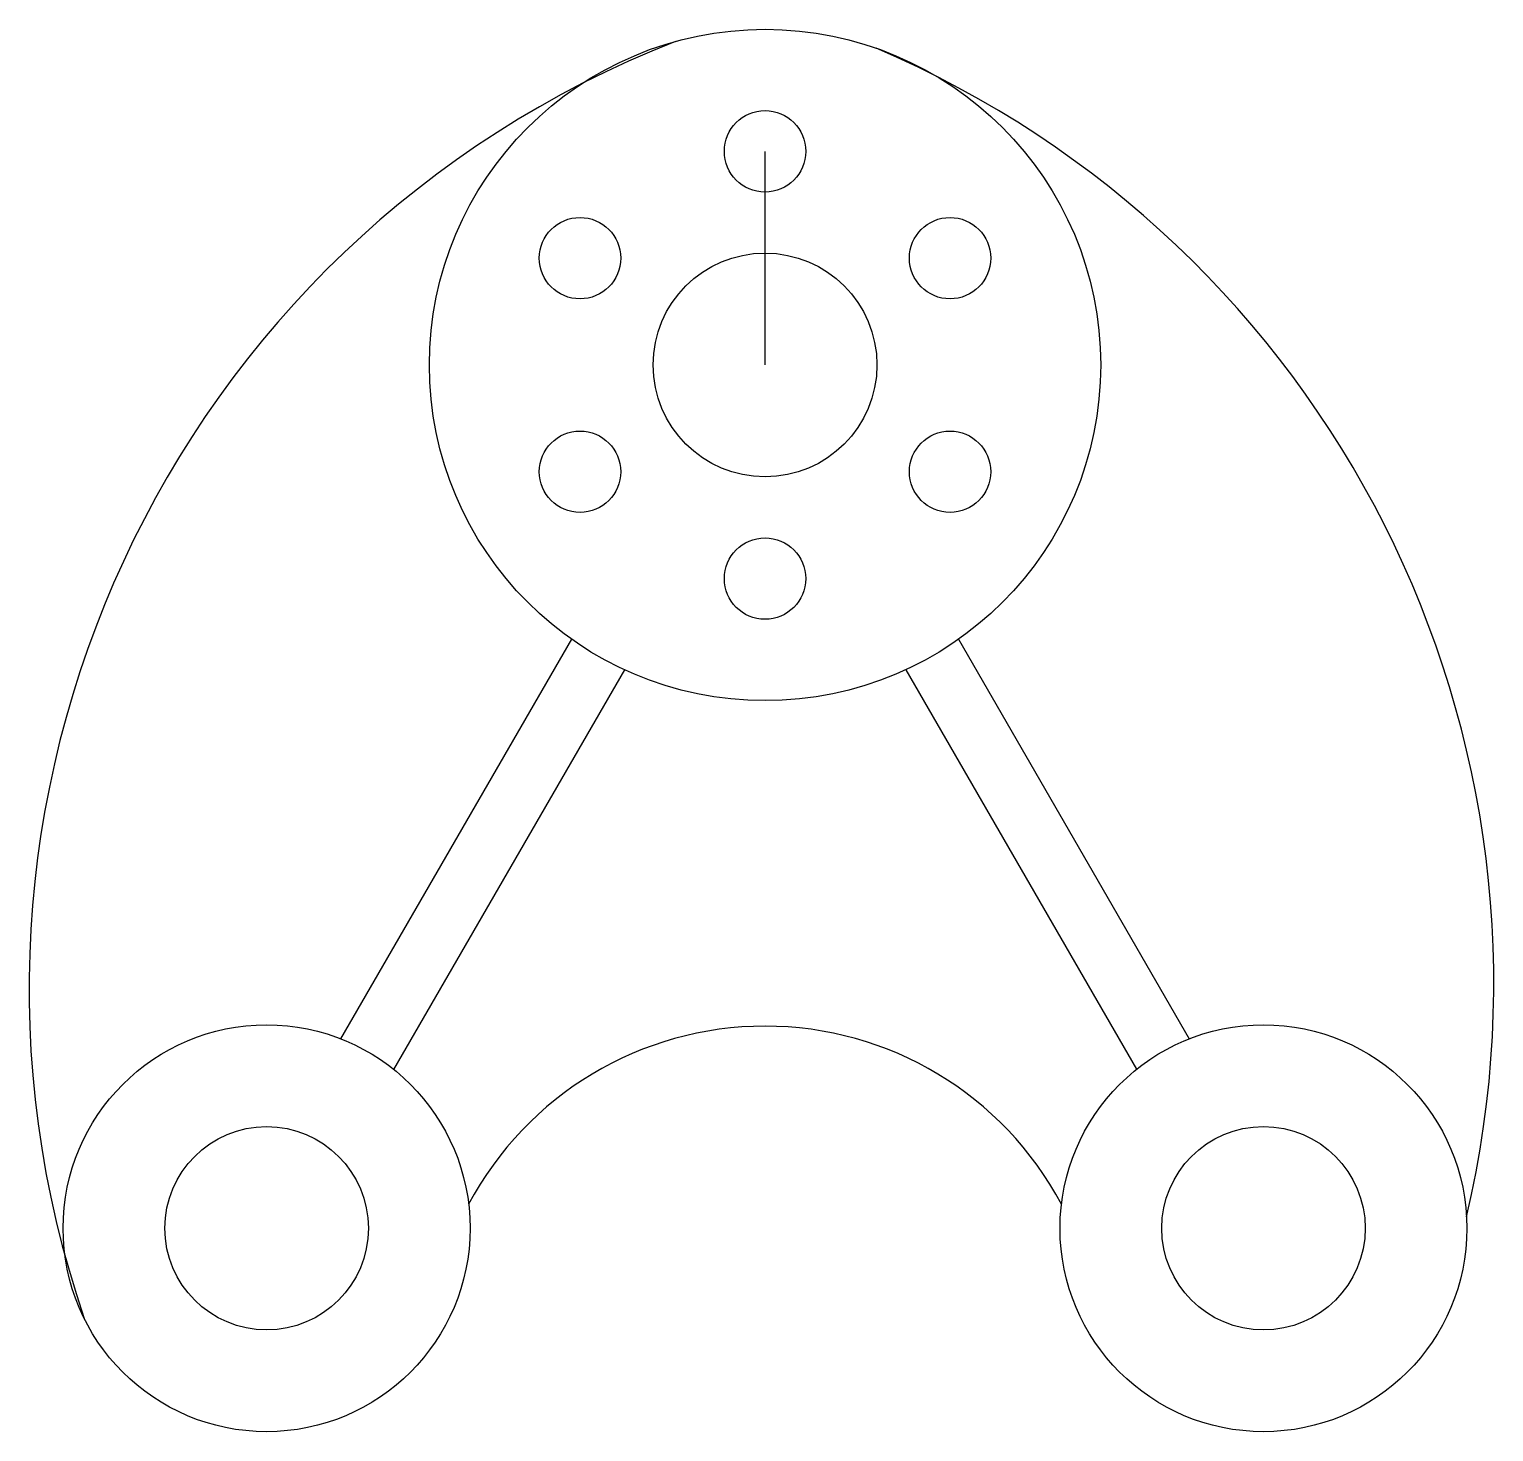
# Model space of a CAD drawing. Header units: millimetres. Extents: x -72 to 72, y -105 to 33.
import ezdxf

# ---------------------------------------------------------------- set-up
doc = ezdxf.new("R2010")
doc.units = ezdxf.units.MM

# ---------------------------------------------------------------- blocks, each defined once
blk = doc.blocks.new('*U4')
blk.add_circle((0, 0), 4)
blk = doc.blocks.new('*U5')
at = {"color": 0, "linetype": 'ByBlock', "lineweight": -2, "transparency": 16777216}
blk.add_blockref('*U4', (0, 21), dxfattribs=at)
for p, rotation in [((-18.19, 10.5), 59.99999999999999), ((18.19, 10.5), 299.9999999999999), ((-18.19, -10.5), 120), ((18.19, -10.5), 240), ((0, -21), 180)]:
    blk.add_blockref('*U4', p, dxfattribs=dict(at, rotation=rotation))

msp = doc.modelspace()

# ---------------------------------------------------------------- linework, layer by layer
for p, q in [((0, 0), (0, 21)), ((-19.04, -26.96), (-41.72, -66.24)), ((19.03, -26.96), (41.71, -66.25)), ((-13.83, -29.96), (-36.52, -69.25)), ((13.84, -29.96), (36.52, -69.24))]:
    msp.add_line(p, q)
for centre, radius in [((0, 0), 33), ((0, 0), 11), ((0, 0), 11), ((-49, -84.87), 20), ((49, -84.87), 20), ((-49, -84.87), 10), ((49, -84.87), 10)]:
    msp.add_circle(centre, radius)
for centre, radius, start, end in [((27.67, -61.31), 100, 111.3988, 198.9284), ((-28.37, -60.82), 100, 346.742, 66.863), ((0, -98), 33, 27.9915, 152.0085)]:
    msp.add_arc(centre, radius, start, end)

# ---------------------------------------------------------------- block references
msp.add_blockref('*U5', (0, 0))

doc.saveas('drawing.dxf')
